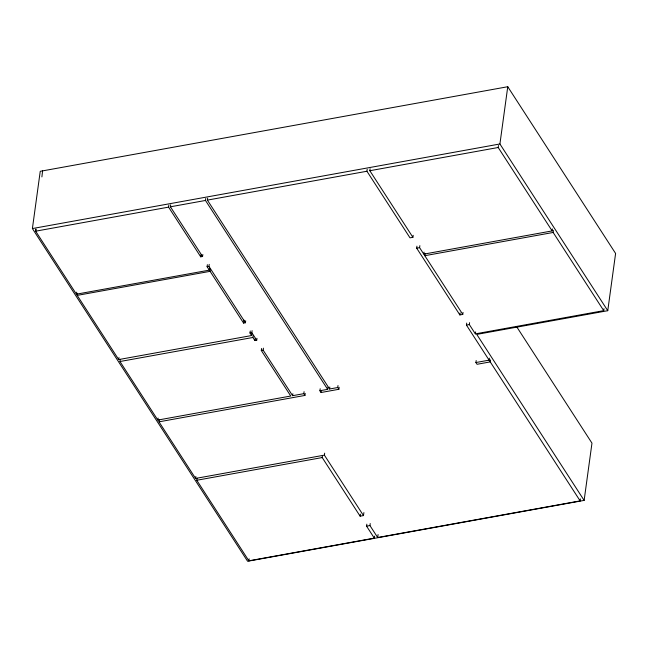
<?xml version="1.0" encoding="UTF-8"?>
<svg xmlns="http://www.w3.org/2000/svg" width="648" height="648" viewBox="0 0 648 648"><rect width="100%" height="100%" fill="white"/><g stroke="black" fill="none" stroke-linecap="round" stroke-linejoin="round"><path stroke-width="0.97" d="M35.891 229.165L35.656 231.182L76.407 294.184L209.328 270.135L209.604 268.134M41.893 176.912L42.59 170.878M32.4 228.558L40.241 171.307L507.757 86.727L615.6 253.449L607.759 310.7L476.758 334.4L584.132 500.394L247.609 561.273L32.4 228.558L499.916 143.978L607.759 310.7M35.932 229.19L35.656 231.182L168.577 207.133L200.726 256.827L202.565 256.495L202.84 254.494M76.407 294.184L76.683 292.191M251.902 333.534L251.626 335.534L118.714 359.575L77.185 295.383L77.46 293.39M118.714 359.575L118.981 357.591M261.581 348.486L261.306 350.487L290.758 396.025L157.837 420.074L119.969 361.519L120.245 359.535M168.577 207.133L168.853 205.149M202.565 256.495L170.416 206.801L170.691 204.817M157.837 420.074L158.112 418.082M322.477 455.576L322.21 457.561L360.126 516.181L363.479 515.573L324.389 455.139L195.591 478.435L158.979 421.832L159.254 419.847M320.185 388.751L319.91 390.752L327.661 389.351L205.481 200.459L205.748 198.466M319.91 390.752L321.052 392.51L338.872 389.286L337.73 387.528L329.565 389.002L207.384 200.111L207.652 198.126M200.726 256.827L200.993 254.826M209.328 270.135L207.101 266.692L207.376 264.692M210.373 269.333L210.106 271.334L243.583 323.093L245.422 322.753L208.94 266.36L209.215 264.36M195.591 478.435L195.866 476.45M374.584 536.139L374.317 538.124L248.873 560.82L196.773 480.257L197.041 478.273M243.583 323.093L243.988 320.088M245.422 322.753L245.689 320.801M251.626 335.534L249.982 332.991L250.258 330.99M253.157 335.478L252.882 337.478L254.883 340.565L256.721 340.232L251.821 332.659L252.096 330.658M254.883 340.565L255.158 338.564M256.721 340.232L256.981 338.337M158.979 421.832L304.933 395.426L303.799 393.668L292.596 395.693L263.145 350.155L263.42 348.154M248.873 560.82L249.148 558.827M292.596 395.693L292.872 393.709M303.799 393.668L304.074 391.667M304.933 395.426L305.208 393.425M321.052 392.51L321.319 390.509M327.661 389.351L327.929 387.366M329.565 389.002L329.832 387.018M324.389 455.139L324.664 453.155M413.181 235.313L412.906 237.314L409.998 237.84L366.93 171.25L367.197 169.258M337.73 387.528L338.005 385.528M338.872 389.286L339.147 387.293M412.906 237.314L369.83 170.724L370.105 168.739M360.126 516.181L360.401 514.18M363.479 515.573L363.893 512.568M374.317 538.124L366.574 526.16L366.849 524.151M580.414 498.895L580.146 500.888L377.671 537.516L369.935 525.552L370.211 523.544M463.045 312.449L462.777 314.41L459.869 314.936L416.672 248.16L416.948 246.159M377.671 537.516L378.084 534.535M552.42 228.922L552.153 230.907L423.784 254.138L419.58 247.633L419.855 245.633M423.784 254.138L424.059 252.145M462.777 314.41L424.796 255.693L425.064 253.708M459.869 314.936L460.145 312.935M580.146 500.888L466.43 325.077L466.706 323.077M604.001 308.667L603.725 310.651L475.365 333.874L469.338 324.559L469.598 322.647M552.153 230.907L498.199 147.501L498.466 145.517M499.916 143.978L507.757 86.727M475.365 333.874L475.632 331.889M490.52 359.915L490.244 361.9L477.05 364.289L475.907 362.532L476.183 360.531M489.378 358.158L489.11 360.142L475.907 362.532M603.725 310.651L553.157 232.47L553.433 230.486M584.132 500.394L591.972 443.143L516.918 327.119M170.416 206.801L205.481 200.459M207.384 200.111L366.93 171.25M369.83 170.724L498.199 147.501M207.101 266.692L208.94 266.36M77.185 295.383L210.106 271.334M416.672 248.16L419.58 247.633M424.796 255.693L553.157 232.47M249.982 332.991L251.821 332.659M119.969 361.519L252.882 337.478M261.306 350.487L263.145 350.155M466.43 325.077L469.338 324.559M196.773 480.257L322.21 457.561M366.574 526.16L369.935 525.552"/></g></svg>
